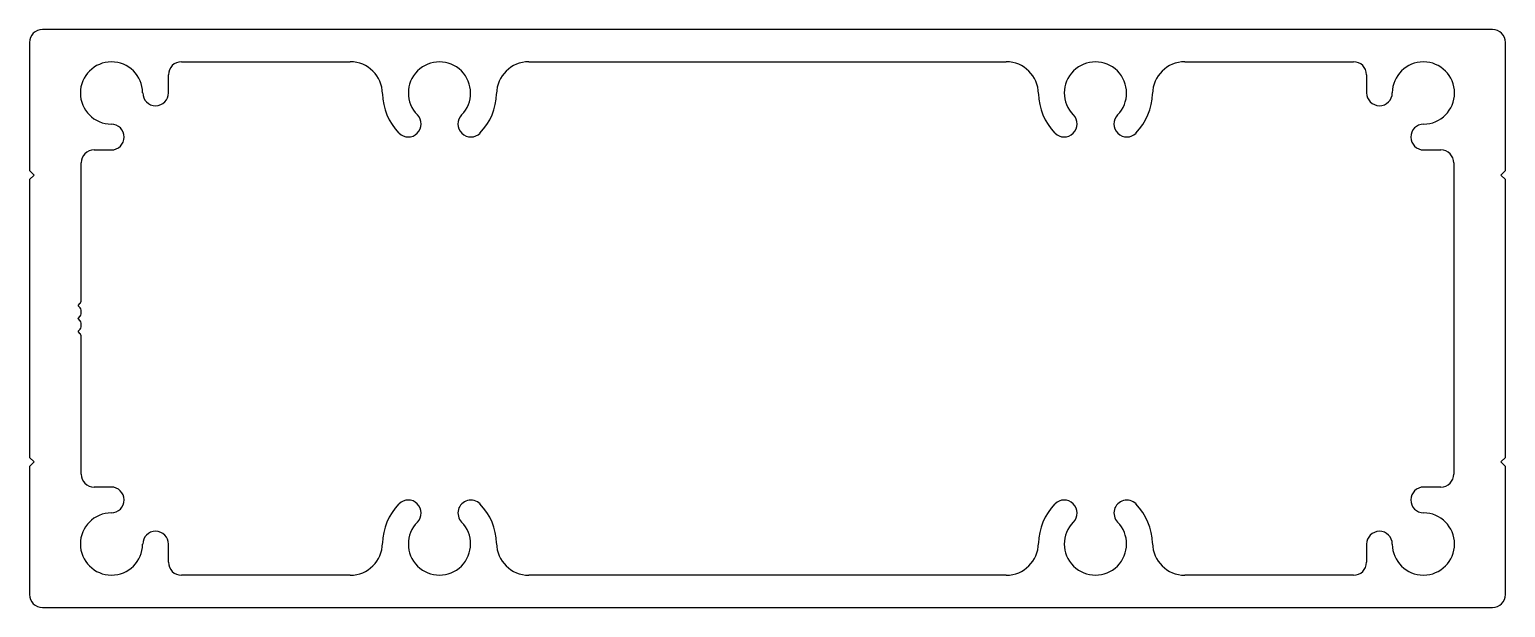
# Model space of a CAD drawing. Extents: x 7 to 122, y 3 to 48.
import ezdxf

# ---------------------------------------------------------------- set-up
doc = ezdxf.new("R2010")
doc.units = 0
doc.layers.get('0').update_dxf_attribs({"linetype": 'CONTINUOUS'})

msp = doc.modelspace()

# ---------------------------------------------------------------- linework, layer by layer
for p, q in [((120.71, 47.72), (8.41, 47.72)), ((7.41, 46.72), (7.41, 36.81)), ((121.71, 36.81), (121.71, 46.72)), ((19.18, 45.22), (32.25, 45.22)), ((46.08, 45.22), (83.05, 45.22)), ((96.88, 45.22), (109.95, 45.22)), ((18.18, 42.82), (18.18, 44.22)), ((110.95, 44.22), (110.95, 42.82)), ((12.41, 38.39), (13.75, 38.39)), ((115.38, 38.39), (116.71, 38.39)), ((7.41, 36.81), (7.77, 36.45)), ((11.41, 26.69), (11.41, 37.39)), ((117.71, 37.39), (117.71, 13.29)), ((121.36, 36.45), (121.71, 36.81)), ((7.77, 36.45), (7.41, 36.1)), ((7.41, 36.1), (7.41, 14.58)), ((121.71, 36.1), (121.36, 36.45)), ((121.71, 14.58), (121.71, 36.1)), ((11.17, 26.35), (11.34, 26.52)), ((11.34, 26.16), (11.17, 26.33)), ((11.17, 25.35), (11.34, 25.52)), ((11.34, 25.16), (11.17, 25.33)), ((11.41, 25.69), (11.41, 25.99)), ((11.17, 24.35), (11.34, 24.52)), ((11.34, 24.16), (11.17, 24.33)), ((11.41, 24.69), (11.41, 24.99)), ((11.41, 13.29), (11.41, 23.99)), ((7.41, 14.58), (7.77, 14.23)), ((7.77, 14.23), (7.41, 13.87)), ((7.41, 13.87), (7.41, 3.96)), ((121.36, 14.23), (121.71, 14.58)), ((121.71, 13.87), (121.36, 14.23)), ((121.71, 3.96), (121.71, 13.87)), ((13.74, 12.29), (12.41, 12.29)), ((116.71, 12.29), (115.38, 12.29)), ((18.18, 6.46), (18.18, 7.86)), ((110.95, 7.86), (110.95, 6.46)), ((32.25, 5.46), (19.18, 5.46)), ((83.05, 5.46), (46.08, 5.46)), ((109.95, 5.46), (96.88, 5.46)), ((8.41, 2.96), (120.71, 2.96))]:
    msp.add_line(p, q)
for centre, radius, start, end in [((8.41, 46.72), 1, 90, 180), ((120.71, 46.72), 1, 0, 90), ((13.76, 42.8), 2.41, 0.3311, 269.6689), ((19.18, 44.22), 1, 90, 180.0007), ((32.25, 42.72), 2.5, 0.7211, 90), ((39.16, 42.8), 2.41, 315.3311, 224.6689), ((46.08, 42.72), 2.5, 90, 179.2789), ((83.05, 42.72), 2.5, 0.7211, 90), ((89.96, 42.8), 2.41, 315.3311, 224.6689), ((96.88, 42.72), 2.5, 90, 179.2789), ((109.95, 44.22), 1, 360, 90), ((115.36, 42.8), 2.41, 270.3311, 179.6689), ((17.18, 42.82), 1, 180.3311, 0.0007), ((39.16, 42.8), 4.41, 180.7211, 224.6689), ((39.16, 42.8), 4.41, 315.3311, 359.2789), ((89.96, 42.8), 4.41, 180.7211, 224.6689), ((89.96, 42.8), 4.41, 315.3311, 359.2789), ((111.95, 42.82), 1, 180, 359.6689), ((13.74, 39.39), 1, 270.3319, 89.6689), ((36.74, 40.4), 1, 224.6689, 44.6689), ((41.59, 40.4), 1, 135.3311, 315.3311), ((87.54, 40.4), 1, 224.6689, 44.6689), ((92.39, 40.4), 1, 135.3311, 315.3311), ((115.38, 39.39), 1, 90.3311, 270.0003), ((12.41, 37.39), 1, 90.0004, 180), ((116.71, 37.39), 1, 360, 90.0003), ((11.17, 26.34), 0.008, 135, 225), ((11.16, 26.69), 0.25, 315, 360), ((11.17, 25.34), 0.008, 135, 225), ((11.16, 25.99), 0.25, 360, 45), ((11.16, 25.69), 0.25, 315, 360), ((11.16, 24.99), 0.25, 0, 45), ((11.17, 24.34), 0.008, 135, 225), ((11.16, 24.69), 0.25, 315, 360), ((11.16, 23.99), 0.25, 0, 45), ((12.41, 13.29), 1, 180, 269.9996), ((116.71, 13.29), 1, 269.9997, 360), ((13.74, 11.29), 1, 270.3311, 90.3311), ((115.38, 11.29), 1, 89.9997, 269.6689), ((13.76, 7.88), 2.41, 90.3311, 359.6689), ((39.16, 7.88), 4.41, 135.3311, 179.2789), ((36.74, 10.28), 1, 315.3311, 135.3311), ((41.59, 10.28), 1, 44.6689, 224.6689), ((39.16, 7.88), 4.41, 0.7211, 44.6689), ((89.96, 7.88), 4.41, 135.3311, 179.2789), ((87.54, 10.28), 1, 315.3311, 135.3311), ((92.39, 10.28), 1, 44.6689, 224.6689), ((89.96, 7.88), 4.41, 0.7211, 44.6689), ((115.36, 7.88), 2.41, 180.3311, 89.6689), ((39.16, 7.88), 2.41, 135.3311, 44.6689), ((89.96, 7.88), 2.41, 135.3311, 44.6689), ((17.18, 7.86), 1, 359.9993, 179.6689), ((111.95, 7.86), 1, 0.3311, 180), ((32.25, 7.96), 2.5, 270, 359.2789), ((46.08, 7.96), 2.5, 180.7211, 270), ((83.05, 7.96), 2.5, 270, 359.2789), ((96.88, 7.96), 2.5, 180.7211, 270), ((19.18, 6.46), 1, 179.9993, 270), ((109.95, 6.46), 1, 270, 0), ((8.41, 3.96), 1, 180, 270), ((120.71, 3.96), 1, 270, 0)]:
    msp.add_arc(centre, radius, start, end)

doc.saveas('drawing.dxf')
